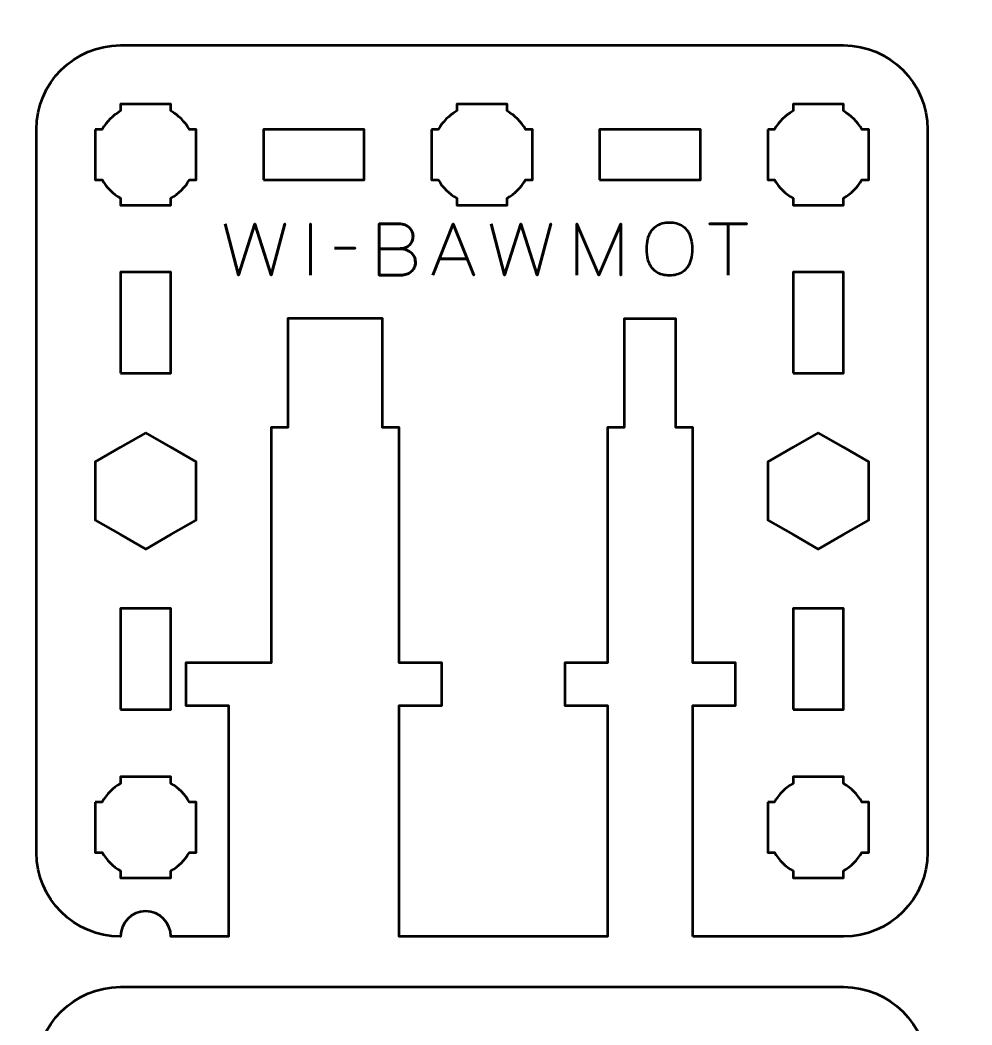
# Model space of a CAD drawing. Header units: centimetres. Extents: x -21 to 0, y -29.7 to 0.
# Drawn here: x -16.95 to -11.29, y -23.23 to -17.25 of the extents above; entities that cross this region are included whole.
import ezdxf

# ---------------------------------------------------------------- set-up
doc = ezdxf.new("R2010")
doc.units = ezdxf.units.CM
doc.header["$MEASUREMENT"] = 0
doc.layers.add('Layer 1', color=7, linetype='Continuous')

msp = doc.modelspace()

# ---------------------------------------------------------------- linework, layer by layer
at = {"layer": 'Layer 1', "lineweight": 53}
for points in [[(-15.5, -18.2), (-14.9, -18.2), (-14.9, -17.9), (-15.5, -17.9), (-15.5, -18.2)], [(-13.5, -18.2), (-12.9, -18.2), (-12.9, -17.9), (-13.5, -17.9), (-13.5, -18.2)], [(-16.35, -19.35), (-16.05, -19.35), (-16.05, -18.75), (-16.35, -18.75), (-16.35, -19.35)], [(-12.35, -19.35), (-12.05, -19.35), (-12.05, -18.75), (-12.35, -18.75), (-12.35, -19.35)], [(-16.35, -21.35), (-16.05, -21.35), (-16.05, -20.75), (-16.35, -20.75), (-16.35, -21.35)], [(-12.35, -21.35), (-12.05, -21.35), (-12.05, -20.75), (-12.35, -20.75), (-12.35, -21.35)]]:
    msp.add_lwpolyline(points, close=True, dxfattribs=at)
at = {"layer": 'Layer 1', "color": 1, "lineweight": 53}
msp.add_open_spline([(-21.00003, -29.19995), (-21.00003, -29.19995), (-21.00003, -8.29992), (-21.00003, -8.29992), (-21.00003, -8.29992), (-21.00003, -8.21709), (-20.93286, -8.14992), (-20.85003, -8.14992), (-20.85003, -8.14992), (-20.7672, -8.14992), (-20.70003, -8.08275), (-20.70003, -7.99992), (-20.70003, -7.99992), (-20.70003, -7.91709), (-20.7672, -7.84992), (-20.85003, -7.84992), (-20.85003, -7.84992), (-20.93286, -7.84992), (-21.00003, -7.78275), (-21.00003, -7.69992), (-21.00003, -7.69992), (-21.00003, -7.61709), (-20.93286, -7.54992), (-20.85003, -7.54992), (-20.85003, -7.54992), (-20.7672, -7.54992), (-20.70003, -7.48275), (-20.70003, -7.39992), (-20.70003, -7.39992), (-20.70003, -7.31709), (-20.7672, -7.24992), (-20.85003, -7.24992), (-20.85003, -7.24992), (-20.93286, -7.24992), (-21.00003, -7.18275), (-21.00003, -7.09992), (-21.00003, -7.09992), (-21.00003, -7.01709), (-20.93286, -6.94992), (-20.85003, -6.94992), (-20.85003, -6.94992), (-20.7672, -6.94992), (-20.70003, -6.88275), (-20.70003, -6.79992), (-20.70003, -6.79992), (-20.70003, -6.71709), (-20.7672, -6.64992), (-20.85003, -6.64992), (-20.85003, -6.64992), (-20.93286, -6.64992), (-21.00003, -6.58275), (-21.00003, -6.49992), (-21.00003, -6.49992), (-21.00003, -6.41709), (-20.93286, -6.34992), (-20.85003, -6.34992), (-20.85003, -6.34992), (-20.7672, -6.34992), (-20.70003, -6.28275), (-20.70003, -6.19992), (-20.70003, -6.19992), (-20.70003, -6.11709), (-20.7672, -6.04992), (-20.85003, -6.04992), (-20.85003, -6.04992), (-20.93286, -6.04992), (-21.00003, -5.98275), (-21.00003, -5.89992), (-21.00003, -5.89992), (-21.00003, -5.81709), (-20.93286, -5.74992), (-20.85003, -5.74992), (-20.85003, -5.74992), (-20.7672, -5.74992), (-20.70003, -5.68275), (-20.70003, -5.59992), (-20.70003, -5.59992), (-20.70003, -5.51709), (-20.7672, -5.44992), (-20.85003, -5.44992), (-20.85003, -5.44992), (-20.93286, -5.44992), (-21.00003, -5.38275), (-21.00003, -5.29992), (-21.00003, -5.29992), (-21.00003, -5.21709), (-20.93286, -5.14992), (-20.85003, -5.14992), (-20.85003, -5.14992), (-20.7672, -5.14992), (-20.70003, -5.08275), (-20.70003, -4.99992), (-20.70003, -4.99992), (-20.70003, -4.91709), (-20.7672, -4.84992), (-20.85003, -4.84992), (-20.85003, -4.84992), (-20.93286, -4.84992), (-21.00003, -4.78275), (-21.00003, -4.69992), (-21.00003, -4.69992), (-21.00003, -4.61709), (-20.93286, -4.54992), (-20.85003, -4.54992), (-20.85003, -4.54992), (-20.7672, -4.54992), (-20.70003, -4.48275), (-20.70003, -4.39992), (-20.70003, -4.39992), (-20.70003, -4.31709), (-20.7672, -4.24992), (-20.85003, -4.24992), (-20.85003, -4.24992), (-20.93286, -4.24992), (-21.00003, -4.18275), (-21.00003, -4.09992), (-21.00003, -4.09992), (-21.00003, -4.01709), (-20.93286, -3.94992), (-20.85003, -3.94992), (-20.85003, -3.94992), (-20.7672, -3.94992), (-20.70003, -3.88275), (-20.70003, -3.79992), (-20.70003, -3.79992), (-20.70003, -3.71709), (-20.7672, -3.64992), (-20.85003, -3.64992), (-20.85003, -3.64992), (-20.93286, -3.64992), (-21.00003, -3.58275), (-21.00003, -3.49992), (-21.00003, -3.49992), (-21.00003, -3.41709), (-20.93286, -3.34992), (-20.85003, -3.34992), (-20.85003, -3.34992), (-20.7672, -3.34992), (-20.70003, -3.28275), (-20.70003, -3.19992), (-20.70003, -3.19992), (-20.70003, -3.11709), (-20.7672, -3.04992), (-20.85003, -3.04992), (-20.85003, -3.04992), (-20.93286, -3.04992), (-21.00003, -2.98275), (-21.00003, -2.89992), (-21.00003, -2.89992), (-21.00003, -2.81709), (-20.93286, -2.74992), (-20.85003, -2.74992), (-20.85003, -2.74992), (-20.7672, -2.74992), (-20.70003, -2.68275), (-20.70003, -2.59992), (-20.70003, -2.59992), (-20.70003, -2.51709), (-20.7672, -2.44992), (-20.85003, -2.44992), (-20.85003, -2.44992), (-20.93286, -2.44992), (-21.00003, -2.38275), (-21.00003, -2.29992), (-21.00003, -2.29992), (-21.00003, -2.21709), (-20.93286, -2.14992), (-20.85003, -2.14992), (-20.85003, -2.14992), (-20.7672, -2.14992), (-20.70003, -2.08275), (-20.70003, -1.99992), (-20.70003, -1.99992), (-20.70003, -1.91709), (-20.7672, -1.84992), (-20.85003, -1.84992), (-20.85003, -1.84992), (-20.93286, -1.84992), (-21.00003, -1.78275), (-21.00003, -1.69992), (-21.00003, -1.69992), (-21.00003, -1.61709), (-20.93286, -1.54992), (-20.85003, -1.54992), (-20.85003, -1.54992), (-20.7672, -1.54992), (-20.70003, -1.48275), (-20.70003, -1.39992), (-20.70003, -1.39992), (-20.70003, -1.31709), (-20.7672, -1.24992), (-20.85003, -1.24992), (-20.85003, -1.24992), (-20.93286, -1.24992), (-21.00003, -1.18275), (-21.00003, -1.09992), (-21.00003, -1.09992), (-21.00003, -1.09992), (-21.00003, -0.49992), (-21.00003, -0.49992), (-21.00003, -0.49992), (-21.00003, -0.22295), (-20.77694, 0.00004), (-20.49994, 0.00004), (-20.49994, 0.00004), (-20.49994, 0.00004), (-0.50008, 0.00004), (-0.50008, 0.00004), (-0.50008, 0.00004), (-0.22294, 0.00004), (0.00002, -0.22295), (0.00002, -0.49992), (0.00002, -0.49992), (0.00002, -0.49992), (0.00002, -29.19995), (0.00002, -29.19995), (0.00002, -29.19995), (0.00002, -29.47695), (-0.22294, -29.70004), (-0.50008, -29.70004), (-0.50008, -29.70004), (-0.50008, -29.70004), (-20.49994, -29.70004), (-20.49994, -29.70004), (-20.49994, -29.70004), (-20.77694, -29.70004), (-21.00003, -29.47695), (-21.00003, -29.19995)], degree=3, knots=[0, 0, 0, 0, 0.0175439, 0.0175439, 0.0175439, 0.0175439, 0.0350877, 0.0350877, 0.0350877, 0.0350877, 0.0526316, 0.0526316, 0.0526316, 0.0526316, 0.0701754, 0.0701754, 0.0701754, 0.0701754, 0.0877193, 0.0877193, 0.0877193, 0.0877193, 0.1052632, 0.1052632, 0.1052632, 0.1052632, 0.122807, 0.122807, 0.122807, 0.122807, 0.1403509, 0.1403509, 0.1403509, 0.1403509, 0.1578947, 0.1578947, 0.1578947, 0.1578947, 0.1754386, 0.1754386, 0.1754386, 0.1754386, 0.1929825, 0.1929825, 0.1929825, 0.1929825, 0.2105263, 0.2105263, 0.2105263, 0.2105263, 0.2280702, 0.2280702, 0.2280702, 0.2280702, 0.245614, 0.245614, 0.245614, 0.245614, 0.2631579, 0.2631579, 0.2631579, 0.2631579, 0.2807018, 0.2807018, 0.2807018, 0.2807018, 0.2982456, 0.2982456, 0.2982456, 0.2982456, 0.3157895, 0.3157895, 0.3157895, 0.3157895, 0.3333333, 0.3333333, 0.3333333, 0.3333333, 0.3508772, 0.3508772, 0.3508772, 0.3508772, 0.3684211, 0.3684211, 0.3684211, 0.3684211, 0.3859649, 0.3859649, 0.3859649, 0.3859649, 0.4035088, 0.4035088, 0.4035088, 0.4035088, 0.4210526, 0.4210526, 0.4210526, 0.4210526, 0.4385965, 0.4385965, 0.4385965, 0.4385965, 0.4561404, 0.4561404, 0.4561404, 0.4561404, 0.4736842, 0.4736842, 0.4736842, 0.4736842, 0.4912281, 0.4912281, 0.4912281, 0.4912281, 0.5087719, 0.5087719, 0.5087719, 0.5087719, 0.5263158, 0.5263158, 0.5263158, 0.5263158, 0.5438596, 0.5438596, 0.5438596, 0.5438596, 0.5614035, 0.5614035, 0.5614035, 0.5614035, 0.5789474, 0.5789474, 0.5789474, 0.5789474, 0.5964912, 0.5964912, 0.5964912, 0.5964912, 0.6140351, 0.6140351, 0.6140351, 0.6140351, 0.6315789, 0.6315789, 0.6315789, 0.6315789, 0.6491228, 0.6491228, 0.6491228, 0.6491228, 0.6666667, 0.6666667, 0.6666667, 0.6666667, 0.6842105, 0.6842105, 0.6842105, 0.6842105, 0.7017544, 0.7017544, 0.7017544, 0.7017544, 0.7192982, 0.7192982, 0.7192982, 0.7192982, 0.7368421, 0.7368421, 0.7368421, 0.7368421, 0.754386, 0.754386, 0.754386, 0.754386, 0.7719298, 0.7719298, 0.7719298, 0.7719298, 0.7894737, 0.7894737, 0.7894737, 0.7894737, 0.8070175, 0.8070175, 0.8070175, 0.8070175, 0.8245614, 0.8245614, 0.8245614, 0.8245614, 0.8421053, 0.8421053, 0.8421053, 0.8421053, 0.8596491, 0.8596491, 0.8596491, 0.8596491, 0.877193, 0.877193, 0.877193, 0.877193, 0.8947368, 0.8947368, 0.8947368, 0.8947368, 0.9122807, 0.9122807, 0.9122807, 0.9122807, 0.9298246, 0.9298246, 0.9298246, 0.9298246, 0.9473684, 0.9473684, 0.9473684, 0.9473684, 0.9649123, 0.9649123, 0.9649123, 0.9649123, 0.9824561, 0.9824561, 0.9824561, 0.9824561, 1, 1, 1, 1], dxfattribs=at)
at = {"layer": 'Layer 1', "color": 3, "lineweight": 53}
for points in [[(-12.946, -22.7), (-12.946, -22.7), (-12.05, -22.7), (-12.05, -22.7), (-12.05, -22.7), (-11.77391, -22.7), (-11.55, -22.47609), (-11.55, -22.2), (-11.55, -22.2), (-11.55, -22.2), (-11.55, -17.9), (-11.55, -17.9), (-11.55, -17.9), (-11.55, -17.62391), (-11.77391, -17.4), (-12.05, -17.4), (-12.05, -17.4), (-12.05, -17.4), (-16.35, -17.4), (-16.35, -17.4), (-16.35, -17.4), (-16.62609, -17.4), (-16.85, -17.62391), (-16.85, -17.9), (-16.85, -17.9), (-16.85, -17.9), (-16.85, -22.2), (-16.85, -22.2), (-16.85, -22.2), (-16.85, -22.47609), (-16.62609, -22.7), (-16.35, -22.7), (-16.35, -22.7), (-16.35, -22.7), (-16.35, -22.7), (-16.35, -22.7), (-16.35, -22.7), (-16.35, -22.61717), (-16.28283, -22.55), (-16.2, -22.55), (-16.2, -22.55), (-16.11717, -22.55), (-16.05, -22.61717), (-16.05, -22.7), (-16.05, -22.7), (-16.05, -22.7), (-15.708, -22.7), (-15.708, -22.7), (-15.708, -22.7), (-15.708, -22.7), (-15.708, -21.32699), (-15.708, -21.32699), (-15.708, -21.32699), (-15.708, -21.32699), (-15.962, -21.32699), (-15.962, -21.32699), (-15.962, -21.32699), (-15.962, -21.32699), (-15.962, -21.07299), (-15.962, -21.07299), (-15.962, -21.07299), (-15.962, -21.07299), (-15.454, -21.07299), (-15.454, -21.07299), (-15.454, -21.07299), (-15.454, -21.07299), (-15.454, -19.67299), (-15.454, -19.67299), (-15.454, -19.67299), (-15.454, -19.67299), (-15.354, -19.67302), (-15.354, -19.67302), (-15.354, -19.67302), (-15.354, -19.67302), (-15.354, -19.44998), (-15.354, -19.44998), (-15.354, -19.44998), (-15.354, -19.44998), (-15.354, -19.025), (-15.354, -19.025), (-15.354, -19.025), (-15.354, -19.025), (-14.792, -19.02501), (-14.792, -19.02501), (-14.792, -19.02501), (-14.792, -19.02501), (-14.792, -19.44998), (-14.792, -19.44998), (-14.792, -19.44998), (-14.792, -19.44998), (-14.792, -19.67302), (-14.792, -19.67302), (-14.792, -19.67302), (-14.792, -19.67302), (-14.692, -19.67299), (-14.692, -19.67299), (-14.692, -19.67299), (-14.692, -19.67299), (-14.692, -21.07299), (-14.692, -21.07299), (-14.692, -21.07299), (-14.692, -21.07299), (-14.438, -21.07299), (-14.438, -21.07299), (-14.438, -21.07299), (-14.438, -21.07299), (-14.438, -21.32699), (-14.438, -21.32699), (-14.438, -21.32699), (-14.438, -21.32699), (-14.692, -21.32699), (-14.692, -21.32699), (-14.692, -21.32699), (-14.692, -21.32699), (-14.692, -22.7), (-14.692, -22.7), (-14.692, -22.7), (-14.692, -22.7), (-13.454, -22.7), (-13.454, -22.7), (-13.454, -22.7), (-13.454, -22.7), (-13.454, -21.32699), (-13.454, -21.32699), (-13.454, -21.32699), (-13.454, -21.32699), (-13.708, -21.32699), (-13.708, -21.32699), (-13.708, -21.32699), (-13.708, -21.32699), (-13.708, -21.07299), (-13.708, -21.07299), (-13.708, -21.07299), (-13.708, -21.07299), (-13.454, -21.07299), (-13.454, -21.07299), (-13.454, -21.07299), (-13.454, -21.07299), (-13.454, -19.67299), (-13.454, -19.67299), (-13.454, -19.67299), (-13.454, -19.67299), (-13.354, -19.67302), (-13.354, -19.67302), (-13.354, -19.67302), (-13.354, -19.67302), (-13.354, -19.44998), (-13.354, -19.44998), (-13.354, -19.44998), (-13.354, -19.44998), (-13.35399, -19.027), (-13.35399, -19.027), (-13.35399, -19.027), (-13.35399, -19.027), (-13.04599, -19.02701), (-13.04599, -19.02701), (-13.04599, -19.02701), (-13.04599, -19.02701), (-13.046, -19.44998), (-13.046, -19.44998), (-13.046, -19.44998), (-13.046, -19.44998), (-13.046, -19.67302), (-13.046, -19.67302), (-13.046, -19.67302), (-13.046, -19.67302), (-12.946, -19.67299), (-12.946, -19.67299), (-12.946, -19.67299), (-12.946, -19.67299), (-12.946, -21.07299), (-12.946, -21.07299), (-12.946, -21.07299), (-12.946, -21.07299), (-12.692, -21.07299), (-12.692, -21.07299), (-12.692, -21.07299), (-12.692, -21.07299), (-12.692, -21.32699), (-12.692, -21.32699), (-12.692, -21.32699), (-12.692, -21.32699), (-12.946, -21.32699), (-12.946, -21.32699), (-12.946, -21.32699), (-12.946, -21.32699), (-12.946, -22.7), (-12.946, -22.7)], [(-12.946, -28.3), (-12.946, -28.3), (-12.05, -28.3), (-12.05, -28.3), (-12.05, -28.3), (-11.77391, -28.3), (-11.55, -28.07609), (-11.55, -27.8), (-11.55, -27.8), (-11.55, -27.8), (-11.55, -23.5), (-11.55, -23.5), (-11.55, -23.5), (-11.55, -23.22391), (-11.77391, -23), (-12.05, -23), (-12.05, -23), (-12.05, -23), (-16.35, -23), (-16.35, -23), (-16.35, -23), (-16.62609, -23), (-16.85, -23.22391), (-16.85, -23.5), (-16.85, -23.5), (-16.85, -23.5), (-16.85, -27.8), (-16.85, -27.8), (-16.85, -27.8), (-16.85, -28.07609), (-16.62609, -28.3), (-16.35, -28.3), (-16.35, -28.3), (-16.35, -28.3), (-16.35, -28.3), (-16.35, -28.3), (-16.35, -28.3), (-16.35, -28.21717), (-16.28283, -28.15), (-16.2, -28.15), (-16.2, -28.15), (-16.11717, -28.15), (-16.05, -28.21717), (-16.05, -28.3), (-16.05, -28.3), (-16.05, -28.3), (-15.708, -28.3), (-15.708, -28.3), (-15.708, -28.3), (-15.708, -28.3), (-15.708, -26.92699), (-15.708, -26.92699), (-15.708, -26.92699), (-15.708, -26.92699), (-15.962, -26.92699), (-15.962, -26.92699), (-15.962, -26.92699), (-15.962, -26.92699), (-15.962, -26.67299), (-15.962, -26.67299), (-15.962, -26.67299), (-15.962, -26.67299), (-15.454, -26.67299), (-15.454, -26.67299), (-15.454, -26.67299), (-15.454, -26.67299), (-15.454, -25.27299), (-15.454, -25.27299), (-15.454, -25.27299), (-15.454, -25.27299), (-15.354, -25.27302), (-15.354, -25.27302), (-15.354, -25.27302), (-15.354, -25.27302), (-15.354, -25.04998), (-15.354, -25.04998), (-15.354, -25.04998), (-15.354, -25.04998), (-15.354, -24.625), (-15.354, -24.625), (-15.354, -24.625), (-15.354, -24.625), (-14.792, -24.62501), (-14.792, -24.62501), (-14.792, -24.62501), (-14.792, -24.62501), (-14.792, -25.04998), (-14.792, -25.04998), (-14.792, -25.04998), (-14.792, -25.04998), (-14.792, -25.27302), (-14.792, -25.27302), (-14.792, -25.27302), (-14.792, -25.27302), (-14.692, -25.27299), (-14.692, -25.27299), (-14.692, -25.27299), (-14.692, -25.27299), (-14.692, -26.67299), (-14.692, -26.67299), (-14.692, -26.67299), (-14.692, -26.67299), (-14.438, -26.67299), (-14.438, -26.67299), (-14.438, -26.67299), (-14.438, -26.67299), (-14.438, -26.92699), (-14.438, -26.92699), (-14.438, -26.92699), (-14.438, -26.92699), (-14.692, -26.92699), (-14.692, -26.92699), (-14.692, -26.92699), (-14.692, -26.92699), (-14.692, -28.3), (-14.692, -28.3), (-14.692, -28.3), (-14.692, -28.3), (-13.454, -28.3), (-13.454, -28.3), (-13.454, -28.3), (-13.454, -28.3), (-13.454, -26.92699), (-13.454, -26.92699), (-13.454, -26.92699), (-13.454, -26.92699), (-13.708, -26.92699), (-13.708, -26.92699), (-13.708, -26.92699), (-13.708, -26.92699), (-13.708, -26.67299), (-13.708, -26.67299), (-13.708, -26.67299), (-13.708, -26.67299), (-13.454, -26.67299), (-13.454, -26.67299), (-13.454, -26.67299), (-13.454, -26.67299), (-13.454, -25.27299), (-13.454, -25.27299), (-13.454, -25.27299), (-13.454, -25.27299), (-13.354, -25.27302), (-13.354, -25.27302), (-13.354, -25.27302), (-13.354, -25.27302), (-13.354, -25.04998), (-13.354, -25.04998), (-13.354, -25.04998), (-13.354, -25.04998), (-13.35399, -24.627), (-13.35399, -24.627), (-13.35399, -24.627), (-13.35399, -24.627), (-13.04599, -24.62701), (-13.04599, -24.62701), (-13.04599, -24.62701), (-13.04599, -24.62701), (-13.046, -25.04998), (-13.046, -25.04998), (-13.046, -25.04998), (-13.046, -25.04998), (-13.046, -25.27302), (-13.046, -25.27302), (-13.046, -25.27302), (-13.046, -25.27302), (-12.946, -25.27299), (-12.946, -25.27299), (-12.946, -25.27299), (-12.946, -25.27299), (-12.946, -26.67299), (-12.946, -26.67299), (-12.946, -26.67299), (-12.946, -26.67299), (-12.692, -26.67299), (-12.692, -26.67299), (-12.692, -26.67299), (-12.692, -26.67299), (-12.692, -26.92699), (-12.692, -26.92699), (-12.692, -26.92699), (-12.692, -26.92699), (-12.946, -26.92699), (-12.946, -26.92699), (-12.946, -26.92699), (-12.946, -26.92699), (-12.946, -28.3), (-12.946, -28.3)]]:
    msp.add_open_spline(points, degree=3, knots=[0, 0, 0, 0, 0.0212766, 0.0212766, 0.0212766, 0.0212766, 0.0425532, 0.0425532, 0.0425532, 0.0425532, 0.0638298, 0.0638298, 0.0638298, 0.0638298, 0.0851064, 0.0851064, 0.0851064, 0.0851064, 0.106383, 0.106383, 0.106383, 0.106383, 0.1276596, 0.1276596, 0.1276596, 0.1276596, 0.1489362, 0.1489362, 0.1489362, 0.1489362, 0.1702128, 0.1702128, 0.1702128, 0.1702128, 0.1914894, 0.1914894, 0.1914894, 0.1914894, 0.212766, 0.212766, 0.212766, 0.212766, 0.2340426, 0.2340426, 0.2340426, 0.2340426, 0.2553191, 0.2553191, 0.2553191, 0.2553191, 0.2765957, 0.2765957, 0.2765957, 0.2765957, 0.2978723, 0.2978723, 0.2978723, 0.2978723, 0.3191489, 0.3191489, 0.3191489, 0.3191489, 0.3404255, 0.3404255, 0.3404255, 0.3404255, 0.3617021, 0.3617021, 0.3617021, 0.3617021, 0.3829787, 0.3829787, 0.3829787, 0.3829787, 0.4042553, 0.4042553, 0.4042553, 0.4042553, 0.4255319, 0.4255319, 0.4255319, 0.4255319, 0.4468085, 0.4468085, 0.4468085, 0.4468085, 0.4680851, 0.4680851, 0.4680851, 0.4680851, 0.4893617, 0.4893617, 0.4893617, 0.4893617, 0.5106383, 0.5106383, 0.5106383, 0.5106383, 0.5319149, 0.5319149, 0.5319149, 0.5319149, 0.5531915, 0.5531915, 0.5531915, 0.5531915, 0.5744681, 0.5744681, 0.5744681, 0.5744681, 0.5957447, 0.5957447, 0.5957447, 0.5957447, 0.6170213, 0.6170213, 0.6170213, 0.6170213, 0.6382979, 0.6382979, 0.6382979, 0.6382979, 0.6595745, 0.6595745, 0.6595745, 0.6595745, 0.6808511, 0.6808511, 0.6808511, 0.6808511, 0.7021277, 0.7021277, 0.7021277, 0.7021277, 0.7234043, 0.7234043, 0.7234043, 0.7234043, 0.7446809, 0.7446809, 0.7446809, 0.7446809, 0.7659574, 0.7659574, 0.7659574, 0.7659574, 0.787234, 0.787234, 0.787234, 0.787234, 0.8085106, 0.8085106, 0.8085106, 0.8085106, 0.8297872, 0.8297872, 0.8297872, 0.8297872, 0.8510638, 0.8510638, 0.8510638, 0.8510638, 0.8723404, 0.8723404, 0.8723404, 0.8723404, 0.893617, 0.893617, 0.893617, 0.893617, 0.9148936, 0.9148936, 0.9148936, 0.9148936, 0.9361702, 0.9361702, 0.9361702, 0.9361702, 0.9574468, 0.9574468, 0.9574468, 0.9574468, 0.9787234, 0.9787234, 0.9787234, 0.9787234, 1, 1, 1, 1], dxfattribs=at)
at = {"layer": 'Layer 1', "lineweight": 53}
for points, knots in [([(-16.5, -17.9), (-16.5, -17.9), (-16.45985, -17.9), (-16.45985, -17.9), (-16.45985, -17.9), (-16.4335, -17.85447), (-16.39553, -17.8165), (-16.35, -17.79015), (-16.35, -17.79015), (-16.35, -17.79015), (-16.35, -17.75), (-16.35, -17.75), (-16.35, -17.75), (-16.35, -17.75), (-16.2, -17.75), (-16.2, -17.75), (-16.2, -17.75), (-16.2, -17.75), (-16.05, -17.75), (-16.05, -17.75), (-16.05, -17.75), (-16.05, -17.75), (-16.05, -17.79015), (-16.05, -17.79015), (-16.05, -17.79015), (-16.00447, -17.8165), (-15.9665, -17.85447), (-15.94015, -17.9), (-15.94015, -17.9), (-15.94015, -17.9), (-15.9, -17.9), (-15.9, -17.9), (-15.9, -17.9), (-15.9, -17.9), (-15.9, -18.05), (-15.9, -18.05), (-15.9, -18.05), (-15.9, -18.05), (-15.9, -18.2), (-15.9, -18.2), (-15.9, -18.2), (-15.9, -18.2), (-15.94015, -18.2), (-15.94015, -18.2), (-15.94015, -18.2), (-15.9665, -18.24553), (-16.00447, -18.2835), (-16.05, -18.30985), (-16.05, -18.30985), (-16.05, -18.30985), (-16.05, -18.35), (-16.05, -18.35), (-16.05, -18.35), (-16.05, -18.35), (-16.2, -18.35), (-16.2, -18.35), (-16.2, -18.35), (-16.2, -18.35), (-16.35, -18.35), (-16.35, -18.35), (-16.35, -18.35), (-16.35, -18.35), (-16.35, -18.30985), (-16.35, -18.30985), (-16.35, -18.30985), (-16.39553, -18.2835), (-16.4335, -18.24553), (-16.45985, -18.2), (-16.45985, -18.2), (-16.45985, -18.2), (-16.5, -18.2), (-16.5, -18.2), (-16.5, -18.2), (-16.5, -18.2), (-16.5, -18.05), (-16.5, -18.05), (-16.5, -18.05), (-16.5, -18.05), (-16.5, -17.9), (-16.5, -17.9)], [0, 0, 0, 0, 0.05, 0.05, 0.05, 0.05, 0.1, 0.1, 0.1, 0.1, 0.15, 0.15, 0.15, 0.15, 0.2, 0.2, 0.2, 0.2, 0.25, 0.25, 0.25, 0.25, 0.3, 0.3, 0.3, 0.3, 0.35, 0.35, 0.35, 0.35, 0.4, 0.4, 0.4, 0.4, 0.45, 0.45, 0.45, 0.45, 0.5, 0.5, 0.5, 0.5, 0.55, 0.55, 0.55, 0.55, 0.6, 0.6, 0.6, 0.6, 0.65, 0.65, 0.65, 0.65, 0.7, 0.7, 0.7, 0.7, 0.75, 0.75, 0.75, 0.75, 0.8, 0.8, 0.8, 0.8, 0.85, 0.85, 0.85, 0.85, 0.9, 0.9, 0.9, 0.9, 0.95, 0.95, 0.95, 0.95, 1, 1, 1, 1]), ([(-14.5, -17.9), (-14.5, -17.9), (-14.45985, -17.9), (-14.45985, -17.9), (-14.45985, -17.9), (-14.4335, -17.85447), (-14.39553, -17.8165), (-14.35, -17.79015), (-14.35, -17.79015), (-14.35, -17.79015), (-14.35, -17.75), (-14.35, -17.75), (-14.35, -17.75), (-14.35, -17.75), (-14.2, -17.75), (-14.2, -17.75), (-14.2, -17.75), (-14.2, -17.75), (-14.05, -17.75), (-14.05, -17.75), (-14.05, -17.75), (-14.05, -17.75), (-14.05, -17.79015), (-14.05, -17.79015), (-14.05, -17.79015), (-14.00447, -17.8165), (-13.9665, -17.85447), (-13.94015, -17.9), (-13.94015, -17.9), (-13.94015, -17.9), (-13.9, -17.9), (-13.9, -17.9), (-13.9, -17.9), (-13.9, -17.9), (-13.9, -18.05), (-13.9, -18.05), (-13.9, -18.05), (-13.9, -18.05), (-13.9, -18.2), (-13.9, -18.2), (-13.9, -18.2), (-13.9, -18.2), (-13.94015, -18.2), (-13.94015, -18.2), (-13.94015, -18.2), (-13.9665, -18.24553), (-14.00447, -18.2835), (-14.05, -18.30985), (-14.05, -18.30985), (-14.05, -18.30985), (-14.05, -18.35), (-14.05, -18.35), (-14.05, -18.35), (-14.05, -18.35), (-14.2, -18.35), (-14.2, -18.35), (-14.2, -18.35), (-14.2, -18.35), (-14.35, -18.35), (-14.35, -18.35), (-14.35, -18.35), (-14.35, -18.35), (-14.35, -18.30985), (-14.35, -18.30985), (-14.35, -18.30985), (-14.39553, -18.2835), (-14.4335, -18.24553), (-14.45985, -18.2), (-14.45985, -18.2), (-14.45985, -18.2), (-14.5, -18.2), (-14.5, -18.2), (-14.5, -18.2), (-14.5, -18.2), (-14.5, -18.05), (-14.5, -18.05), (-14.5, -18.05), (-14.5, -18.05), (-14.5, -17.9), (-14.5, -17.9)], [0, 0, 0, 0, 0.05, 0.05, 0.05, 0.05, 0.1, 0.1, 0.1, 0.1, 0.15, 0.15, 0.15, 0.15, 0.2, 0.2, 0.2, 0.2, 0.25, 0.25, 0.25, 0.25, 0.3, 0.3, 0.3, 0.3, 0.35, 0.35, 0.35, 0.35, 0.4, 0.4, 0.4, 0.4, 0.45, 0.45, 0.45, 0.45, 0.5, 0.5, 0.5, 0.5, 0.55, 0.55, 0.55, 0.55, 0.6, 0.6, 0.6, 0.6, 0.65, 0.65, 0.65, 0.65, 0.7, 0.7, 0.7, 0.7, 0.75, 0.75, 0.75, 0.75, 0.8, 0.8, 0.8, 0.8, 0.85, 0.85, 0.85, 0.85, 0.9, 0.9, 0.9, 0.9, 0.95, 0.95, 0.95, 0.95, 1, 1, 1, 1]), ([(-12.5, -17.9), (-12.5, -17.9), (-12.45985, -17.9), (-12.45985, -17.9), (-12.45985, -17.9), (-12.4335, -17.85447), (-12.39553, -17.8165), (-12.35, -17.79015), (-12.35, -17.79015), (-12.35, -17.79015), (-12.35, -17.75), (-12.35, -17.75), (-12.35, -17.75), (-12.35, -17.75), (-12.2, -17.75), (-12.2, -17.75), (-12.2, -17.75), (-12.2, -17.75), (-12.05, -17.75), (-12.05, -17.75), (-12.05, -17.75), (-12.05, -17.75), (-12.05, -17.79015), (-12.05, -17.79015), (-12.05, -17.79015), (-12.00447, -17.8165), (-11.9665, -17.85447), (-11.94015, -17.9), (-11.94015, -17.9), (-11.94015, -17.9), (-11.9, -17.9), (-11.9, -17.9), (-11.9, -17.9), (-11.9, -17.9), (-11.9, -18.05), (-11.9, -18.05), (-11.9, -18.05), (-11.9, -18.05), (-11.9, -18.2), (-11.9, -18.2), (-11.9, -18.2), (-11.9, -18.2), (-11.94015, -18.2), (-11.94015, -18.2), (-11.94015, -18.2), (-11.9665, -18.24553), (-12.00447, -18.2835), (-12.05, -18.30985), (-12.05, -18.30985), (-12.05, -18.30985), (-12.05, -18.35), (-12.05, -18.35), (-12.05, -18.35), (-12.05, -18.35), (-12.2, -18.35), (-12.2, -18.35), (-12.2, -18.35), (-12.2, -18.35), (-12.35, -18.35), (-12.35, -18.35), (-12.35, -18.35), (-12.35, -18.35), (-12.35, -18.30985), (-12.35, -18.30985), (-12.35, -18.30985), (-12.39553, -18.2835), (-12.4335, -18.24553), (-12.45985, -18.2), (-12.45985, -18.2), (-12.45985, -18.2), (-12.5, -18.2), (-12.5, -18.2), (-12.5, -18.2), (-12.5, -18.2), (-12.5, -18.05), (-12.5, -18.05), (-12.5, -18.05), (-12.5, -18.05), (-12.5, -17.9), (-12.5, -17.9)], [0, 0, 0, 0, 0.05, 0.05, 0.05, 0.05, 0.1, 0.1, 0.1, 0.1, 0.15, 0.15, 0.15, 0.15, 0.2, 0.2, 0.2, 0.2, 0.25, 0.25, 0.25, 0.25, 0.3, 0.3, 0.3, 0.3, 0.35, 0.35, 0.35, 0.35, 0.4, 0.4, 0.4, 0.4, 0.45, 0.45, 0.45, 0.45, 0.5, 0.5, 0.5, 0.5, 0.55, 0.55, 0.55, 0.55, 0.6, 0.6, 0.6, 0.6, 0.65, 0.65, 0.65, 0.65, 0.7, 0.7, 0.7, 0.7, 0.75, 0.75, 0.75, 0.75, 0.8, 0.8, 0.8, 0.8, 0.85, 0.85, 0.85, 0.85, 0.9, 0.9, 0.9, 0.9, 0.95, 0.95, 0.95, 0.95, 1, 1, 1, 1]), ([(-16.2, -19.70359), (-16.2, -19.70359), (-16.05, -19.79019), (-16.05, -19.79019), (-16.05, -19.79019), (-16.05, -19.79019), (-15.9, -19.87679), (-15.9, -19.87679), (-15.9, -19.87679), (-15.9, -19.87679), (-15.9, -20.05), (-15.9, -20.05), (-15.9, -20.05), (-15.9, -20.05), (-15.9, -20.22321), (-15.9, -20.22321), (-15.9, -20.22321), (-15.9, -20.22321), (-16.05, -20.30981), (-16.05, -20.30981), (-16.05, -20.30981), (-16.05, -20.30981), (-16.2, -20.39641), (-16.2, -20.39641), (-16.2, -20.39641), (-16.2, -20.39641), (-16.35, -20.30981), (-16.35, -20.30981), (-16.35, -20.30981), (-16.35, -20.30981), (-16.5, -20.22321), (-16.5, -20.22321), (-16.5, -20.22321), (-16.5, -20.22321), (-16.5, -20.05), (-16.5, -20.05), (-16.5, -20.05), (-16.5, -20.05), (-16.5, -19.87679), (-16.5, -19.87679), (-16.5, -19.87679), (-16.5, -19.87679), (-16.35, -19.79019), (-16.35, -19.79019), (-16.35, -19.79019), (-16.35, -19.79019), (-16.2, -19.70359), (-16.2, -19.70359)], [0, 0, 0, 0, 0.0833333, 0.0833333, 0.0833333, 0.0833333, 0.1666667, 0.1666667, 0.1666667, 0.1666667, 0.25, 0.25, 0.25, 0.25, 0.3333333, 0.3333333, 0.3333333, 0.3333333, 0.4166667, 0.4166667, 0.4166667, 0.4166667, 0.5, 0.5, 0.5, 0.5, 0.5833333, 0.5833333, 0.5833333, 0.5833333, 0.6666667, 0.6666667, 0.6666667, 0.6666667, 0.75, 0.75, 0.75, 0.75, 0.8333333, 0.8333333, 0.8333333, 0.8333333, 0.9166667, 0.9166667, 0.9166667, 0.9166667, 1, 1, 1, 1]), ([(-12.2, -19.70359), (-12.2, -19.70359), (-12.05, -19.79019), (-12.05, -19.79019), (-12.05, -19.79019), (-12.05, -19.79019), (-11.9, -19.87679), (-11.9, -19.87679), (-11.9, -19.87679), (-11.9, -19.87679), (-11.9, -20.05), (-11.9, -20.05), (-11.9, -20.05), (-11.9, -20.05), (-11.9, -20.22321), (-11.9, -20.22321), (-11.9, -20.22321), (-11.9, -20.22321), (-12.05, -20.30981), (-12.05, -20.30981), (-12.05, -20.30981), (-12.05, -20.30981), (-12.2, -20.39641), (-12.2, -20.39641), (-12.2, -20.39641), (-12.2, -20.39641), (-12.35, -20.30981), (-12.35, -20.30981), (-12.35, -20.30981), (-12.35, -20.30981), (-12.5, -20.22321), (-12.5, -20.22321), (-12.5, -20.22321), (-12.5, -20.22321), (-12.5, -20.05), (-12.5, -20.05), (-12.5, -20.05), (-12.5, -20.05), (-12.5, -19.87679), (-12.5, -19.87679), (-12.5, -19.87679), (-12.5, -19.87679), (-12.35, -19.79019), (-12.35, -19.79019), (-12.35, -19.79019), (-12.35, -19.79019), (-12.2, -19.70359), (-12.2, -19.70359)], [0, 0, 0, 0, 0.0833333, 0.0833333, 0.0833333, 0.0833333, 0.1666667, 0.1666667, 0.1666667, 0.1666667, 0.25, 0.25, 0.25, 0.25, 0.3333333, 0.3333333, 0.3333333, 0.3333333, 0.4166667, 0.4166667, 0.4166667, 0.4166667, 0.5, 0.5, 0.5, 0.5, 0.5833333, 0.5833333, 0.5833333, 0.5833333, 0.6666667, 0.6666667, 0.6666667, 0.6666667, 0.75, 0.75, 0.75, 0.75, 0.8333333, 0.8333333, 0.8333333, 0.8333333, 0.9166667, 0.9166667, 0.9166667, 0.9166667, 1, 1, 1, 1]), ([(-16.5, -21.9), (-16.5, -21.9), (-16.45985, -21.9), (-16.45985, -21.9), (-16.45985, -21.9), (-16.4335, -21.85447), (-16.39553, -21.8165), (-16.35, -21.79015), (-16.35, -21.79015), (-16.35, -21.79015), (-16.35, -21.75), (-16.35, -21.75), (-16.35, -21.75), (-16.35, -21.75), (-16.2, -21.75), (-16.2, -21.75), (-16.2, -21.75), (-16.2, -21.75), (-16.05, -21.75), (-16.05, -21.75), (-16.05, -21.75), (-16.05, -21.75), (-16.05, -21.79015), (-16.05, -21.79015), (-16.05, -21.79015), (-16.00447, -21.8165), (-15.9665, -21.85447), (-15.94015, -21.9), (-15.94015, -21.9), (-15.94015, -21.9), (-15.9, -21.9), (-15.9, -21.9), (-15.9, -21.9), (-15.9, -21.9), (-15.9, -22.05), (-15.9, -22.05), (-15.9, -22.05), (-15.9, -22.05), (-15.9, -22.2), (-15.9, -22.2), (-15.9, -22.2), (-15.9, -22.2), (-15.94015, -22.2), (-15.94015, -22.2), (-15.94015, -22.2), (-15.9665, -22.24553), (-16.00447, -22.2835), (-16.05, -22.30985), (-16.05, -22.30985), (-16.05, -22.30985), (-16.05, -22.35), (-16.05, -22.35), (-16.05, -22.35), (-16.05, -22.35), (-16.2, -22.35), (-16.2, -22.35), (-16.2, -22.35), (-16.2, -22.35), (-16.35, -22.35), (-16.35, -22.35), (-16.35, -22.35), (-16.35, -22.35), (-16.35, -22.30985), (-16.35, -22.30985), (-16.35, -22.30985), (-16.39553, -22.2835), (-16.4335, -22.24553), (-16.45985, -22.2), (-16.45985, -22.2), (-16.45985, -22.2), (-16.5, -22.2), (-16.5, -22.2), (-16.5, -22.2), (-16.5, -22.2), (-16.5, -22.05), (-16.5, -22.05), (-16.5, -22.05), (-16.5, -22.05), (-16.5, -21.9), (-16.5, -21.9)], [0, 0, 0, 0, 0.05, 0.05, 0.05, 0.05, 0.1, 0.1, 0.1, 0.1, 0.15, 0.15, 0.15, 0.15, 0.2, 0.2, 0.2, 0.2, 0.25, 0.25, 0.25, 0.25, 0.3, 0.3, 0.3, 0.3, 0.35, 0.35, 0.35, 0.35, 0.4, 0.4, 0.4, 0.4, 0.45, 0.45, 0.45, 0.45, 0.5, 0.5, 0.5, 0.5, 0.55, 0.55, 0.55, 0.55, 0.6, 0.6, 0.6, 0.6, 0.65, 0.65, 0.65, 0.65, 0.7, 0.7, 0.7, 0.7, 0.75, 0.75, 0.75, 0.75, 0.8, 0.8, 0.8, 0.8, 0.85, 0.85, 0.85, 0.85, 0.9, 0.9, 0.9, 0.9, 0.95, 0.95, 0.95, 0.95, 1, 1, 1, 1]), ([(-12.5, -21.9), (-12.5, -21.9), (-12.45985, -21.9), (-12.45985, -21.9), (-12.45985, -21.9), (-12.4335, -21.85447), (-12.39553, -21.8165), (-12.35, -21.79015), (-12.35, -21.79015), (-12.35, -21.79015), (-12.35, -21.75), (-12.35, -21.75), (-12.35, -21.75), (-12.35, -21.75), (-12.2, -21.75), (-12.2, -21.75), (-12.2, -21.75), (-12.2, -21.75), (-12.05, -21.75), (-12.05, -21.75), (-12.05, -21.75), (-12.05, -21.75), (-12.05, -21.79015), (-12.05, -21.79015), (-12.05, -21.79015), (-12.00447, -21.8165), (-11.9665, -21.85447), (-11.94015, -21.9), (-11.94015, -21.9), (-11.94015, -21.9), (-11.9, -21.9), (-11.9, -21.9), (-11.9, -21.9), (-11.9, -21.9), (-11.9, -22.05), (-11.9, -22.05), (-11.9, -22.05), (-11.9, -22.05), (-11.9, -22.2), (-11.9, -22.2), (-11.9, -22.2), (-11.9, -22.2), (-11.94015, -22.2), (-11.94015, -22.2), (-11.94015, -22.2), (-11.9665, -22.24553), (-12.00447, -22.2835), (-12.05, -22.30985), (-12.05, -22.30985), (-12.05, -22.30985), (-12.05, -22.35), (-12.05, -22.35), (-12.05, -22.35), (-12.05, -22.35), (-12.2, -22.35), (-12.2, -22.35), (-12.2, -22.35), (-12.2, -22.35), (-12.35, -22.35), (-12.35, -22.35), (-12.35, -22.35), (-12.35, -22.35), (-12.35, -22.30985), (-12.35, -22.30985), (-12.35, -22.30985), (-12.39553, -22.2835), (-12.4335, -22.24553), (-12.45985, -22.2), (-12.45985, -22.2), (-12.45985, -22.2), (-12.5, -22.2), (-12.5, -22.2), (-12.5, -22.2), (-12.5, -22.2), (-12.5, -22.05), (-12.5, -22.05), (-12.5, -22.05), (-12.5, -22.05), (-12.5, -21.9), (-12.5, -21.9)], [0, 0, 0, 0, 0.05, 0.05, 0.05, 0.05, 0.1, 0.1, 0.1, 0.1, 0.15, 0.15, 0.15, 0.15, 0.2, 0.2, 0.2, 0.2, 0.25, 0.25, 0.25, 0.25, 0.3, 0.3, 0.3, 0.3, 0.35, 0.35, 0.35, 0.35, 0.4, 0.4, 0.4, 0.4, 0.45, 0.45, 0.45, 0.45, 0.5, 0.5, 0.5, 0.5, 0.55, 0.55, 0.55, 0.55, 0.6, 0.6, 0.6, 0.6, 0.65, 0.65, 0.65, 0.65, 0.7, 0.7, 0.7, 0.7, 0.75, 0.75, 0.75, 0.75, 0.8, 0.8, 0.8, 0.8, 0.85, 0.85, 0.85, 0.85, 0.9, 0.9, 0.9, 0.9, 0.95, 0.95, 0.95, 0.95, 1, 1, 1, 1])]:
    msp.add_open_spline(points, degree=3, knots=knots, dxfattribs=at)
at = {"layer": 'Layer 1', "color": 5, "lineweight": 53}
for points, knots in [([(-15.72822, -18.46122), (-15.72822, -18.46122), (-15.64779, -18.76644), (-15.64779, -18.76644), (-15.64779, -18.76644), (-15.64779, -18.76644), (-15.55085, -18.46122), (-15.55085, -18.46122), (-15.55085, -18.46122), (-15.55085, -18.46122), (-15.4539, -18.76644), (-15.4539, -18.76644), (-15.4539, -18.76644), (-15.4539, -18.76644), (-15.37347, -18.46122), (-15.37347, -18.46122), (-15.37347, -18.46122), (-15.37347, -18.46122), (-15.4539, -18.76644), (-15.4539, -18.76644), (-15.4539, -18.76644), (-15.4539, -18.76644), (-15.55085, -18.46122), (-15.55085, -18.46122), (-15.55085, -18.46122), (-15.55085, -18.46122), (-15.64779, -18.76644), (-15.64779, -18.76644), (-15.64779, -18.76644), (-15.64779, -18.76644), (-15.72822, -18.46122), (-15.72822, -18.46122)], [0, 0, 0, 0, 0.125, 0.125, 0.125, 0.125, 0.25, 0.25, 0.25, 0.25, 0.375, 0.375, 0.375, 0.375, 0.5, 0.5, 0.5, 0.5, 0.625, 0.625, 0.625, 0.625, 0.75, 0.75, 0.75, 0.75, 0.875, 0.875, 0.875, 0.875, 1, 1, 1, 1]), ([(-15.21895, -18.76644), (-15.21895, -18.76644), (-15.21895, -18.46122), (-15.21895, -18.46122), (-15.21895, -18.46122), (-15.21895, -18.46122), (-15.21895, -18.76644), (-15.21895, -18.76644)], [0, 0, 0, 0, 0.5, 0.5, 0.5, 0.5, 1, 1, 1, 1]), ([(-14.81213, -18.60938), (-14.81213, -18.60938), (-14.69487, -18.60938), (-14.69487, -18.60938), (-14.69487, -18.60938), (-14.67963, -18.60931), (-14.66665, -18.6072), (-14.65571, -18.60303), (-14.65571, -18.60303), (-14.64484, -18.59894), (-14.63603, -18.59337), (-14.62918, -18.58638), (-14.62918, -18.58638), (-14.62234, -18.5794), (-14.6174, -18.5715), (-14.61429, -18.56275), (-14.61429, -18.56275), (-14.61126, -18.55407), (-14.60985, -18.54504), (-14.6102, -18.53573), (-14.6102, -18.53573), (-14.61063, -18.52641), (-14.6126, -18.51738), (-14.61613, -18.50856), (-14.61613, -18.50856), (-14.61959, -18.49974), (-14.62481, -18.49177), (-14.63165, -18.48464), (-14.63165, -18.48464), (-14.63849, -18.47752), (-14.64703, -18.47187), (-14.6574, -18.46771), (-14.6574, -18.46771), (-14.66778, -18.46348), (-14.67998, -18.46129), (-14.69402, -18.46122), (-14.69402, -18.46122), (-14.69402, -18.46122), (-14.81213, -18.46122), (-14.81213, -18.46122), (-14.81213, -18.46122), (-14.81213, -18.46122), (-14.81213, -18.76644), (-14.81213, -18.76644), (-14.81213, -18.76644), (-14.81213, -18.76644), (-14.68217, -18.76644), (-14.68217, -18.76644), (-14.68217, -18.76644), (-14.67003, -18.76644), (-14.65874, -18.76468), (-14.6483, -18.76122), (-14.6483, -18.76122), (-14.63786, -18.75769), (-14.62876, -18.75268), (-14.62086, -18.74598), (-14.62086, -18.74598), (-14.61302, -18.73935), (-14.60689, -18.7313), (-14.60251, -18.72178), (-14.60251, -18.72178), (-14.59814, -18.71225), (-14.59588, -18.70146), (-14.59581, -18.68939), (-14.59581, -18.68939), (-14.59609, -18.67726), (-14.59863, -18.66632), (-14.6035, -18.65652), (-14.6035, -18.65652), (-14.60837, -18.64671), (-14.61514, -18.63831), (-14.62389, -18.63126), (-14.62389, -18.63126), (-14.63264, -18.62427), (-14.64308, -18.61884), (-14.65508, -18.6151), (-14.65508, -18.6151), (-14.66707, -18.61136), (-14.68033, -18.60946), (-14.69487, -18.60938), (-14.69487, -18.60938), (-14.68033, -18.60946), (-14.66707, -18.61136), (-14.65508, -18.6151), (-14.65508, -18.6151), (-14.64308, -18.61884), (-14.63264, -18.62427), (-14.62389, -18.63126), (-14.62389, -18.63126), (-14.61514, -18.63831), (-14.60837, -18.64671), (-14.6035, -18.65652), (-14.6035, -18.65652), (-14.59863, -18.66632), (-14.59609, -18.67726), (-14.59581, -18.68939), (-14.59581, -18.68939), (-14.59588, -18.70146), (-14.59814, -18.71225), (-14.60251, -18.72178), (-14.60251, -18.72178), (-14.60689, -18.7313), (-14.61302, -18.73935), (-14.62086, -18.74598), (-14.62086, -18.74598), (-14.62876, -18.75268), (-14.63786, -18.75769), (-14.6483, -18.76122), (-14.6483, -18.76122), (-14.65874, -18.76468), (-14.67003, -18.76644), (-14.68217, -18.76644), (-14.68217, -18.76644), (-14.68217, -18.76644), (-14.81213, -18.76644), (-14.81213, -18.76644), (-14.81213, -18.76644), (-14.81213, -18.76644), (-14.81213, -18.46122), (-14.81213, -18.46122), (-14.81213, -18.46122), (-14.81213, -18.46122), (-14.69402, -18.46122), (-14.69402, -18.46122), (-14.69402, -18.46122), (-14.67998, -18.46129), (-14.66778, -18.46348), (-14.6574, -18.46771), (-14.6574, -18.46771), (-14.64703, -18.47187), (-14.63849, -18.47752), (-14.63165, -18.48464), (-14.63165, -18.48464), (-14.62481, -18.49177), (-14.61959, -18.49974), (-14.61613, -18.50856), (-14.61613, -18.50856), (-14.6126, -18.51738), (-14.61063, -18.52641), (-14.6102, -18.53573), (-14.6102, -18.53573), (-14.60985, -18.54504), (-14.61126, -18.55407), (-14.61429, -18.56275), (-14.61429, -18.56275), (-14.6174, -18.5715), (-14.62234, -18.5794), (-14.62918, -18.58638), (-14.62918, -18.58638), (-14.63603, -18.59337), (-14.64484, -18.59894), (-14.65571, -18.60303), (-14.65571, -18.60303), (-14.66665, -18.6072), (-14.67963, -18.60931), (-14.69487, -18.60938), (-14.69487, -18.60938), (-14.69487, -18.60938), (-14.81213, -18.60938), (-14.81213, -18.60938)], [0, 0, 0, 0, 0.025, 0.025, 0.025, 0.025, 0.05, 0.05, 0.05, 0.05, 0.075, 0.075, 0.075, 0.075, 0.1, 0.1, 0.1, 0.1, 0.125, 0.125, 0.125, 0.125, 0.15, 0.15, 0.15, 0.15, 0.175, 0.175, 0.175, 0.175, 0.2, 0.2, 0.2, 0.2, 0.225, 0.225, 0.225, 0.225, 0.25, 0.25, 0.25, 0.25, 0.275, 0.275, 0.275, 0.275, 0.3, 0.3, 0.3, 0.3, 0.325, 0.325, 0.325, 0.325, 0.35, 0.35, 0.35, 0.35, 0.375, 0.375, 0.375, 0.375, 0.4, 0.4, 0.4, 0.4, 0.425, 0.425, 0.425, 0.425, 0.45, 0.45, 0.45, 0.45, 0.475, 0.475, 0.475, 0.475, 0.5, 0.5, 0.5, 0.5, 0.525, 0.525, 0.525, 0.525, 0.55, 0.55, 0.55, 0.55, 0.575, 0.575, 0.575, 0.575, 0.6, 0.6, 0.6, 0.6, 0.625, 0.625, 0.625, 0.625, 0.65, 0.65, 0.65, 0.65, 0.675, 0.675, 0.675, 0.675, 0.7, 0.7, 0.7, 0.7, 0.725, 0.725, 0.725, 0.725, 0.75, 0.75, 0.75, 0.75, 0.775, 0.775, 0.775, 0.775, 0.8, 0.8, 0.8, 0.8, 0.825, 0.825, 0.825, 0.825, 0.85, 0.85, 0.85, 0.85, 0.875, 0.875, 0.875, 0.875, 0.9, 0.9, 0.9, 0.9, 0.925, 0.925, 0.925, 0.925, 0.95, 0.95, 0.95, 0.95, 0.975, 0.975, 0.975, 0.975, 1, 1, 1, 1]), ([(-14.49167, -18.76644), (-14.49167, -18.76644), (-14.3706, -18.46122), (-14.3706, -18.46122), (-14.3706, -18.46122), (-14.3706, -18.46122), (-14.2491, -18.76644), (-14.2491, -18.76644), (-14.2491, -18.76644), (-14.2491, -18.76644), (-14.3706, -18.46122), (-14.3706, -18.46122), (-14.3706, -18.46122), (-14.3706, -18.46122), (-14.49167, -18.76644), (-14.49167, -18.76644)], [0, 0, 0, 0, 0.25, 0.25, 0.25, 0.25, 0.5, 0.5, 0.5, 0.5, 0.75, 0.75, 0.75, 0.75, 1, 1, 1, 1]), ([(-14.14581, -18.46122), (-14.14581, -18.46122), (-14.06538, -18.76644), (-14.06538, -18.76644), (-14.06538, -18.76644), (-14.06538, -18.76644), (-13.96844, -18.46122), (-13.96844, -18.46122), (-13.96844, -18.46122), (-13.96844, -18.46122), (-13.87149, -18.76644), (-13.87149, -18.76644), (-13.87149, -18.76644), (-13.87149, -18.76644), (-13.79106, -18.46122), (-13.79106, -18.46122), (-13.79106, -18.46122), (-13.79106, -18.46122), (-13.87149, -18.76644), (-13.87149, -18.76644), (-13.87149, -18.76644), (-13.87149, -18.76644), (-13.96844, -18.46122), (-13.96844, -18.46122), (-13.96844, -18.46122), (-13.96844, -18.46122), (-14.06538, -18.76644), (-14.06538, -18.76644), (-14.06538, -18.76644), (-14.06538, -18.76644), (-14.14581, -18.46122), (-14.14581, -18.46122)], [0, 0, 0, 0, 0.125, 0.125, 0.125, 0.125, 0.25, 0.25, 0.25, 0.25, 0.375, 0.375, 0.375, 0.375, 0.5, 0.5, 0.5, 0.5, 0.625, 0.625, 0.625, 0.625, 0.75, 0.75, 0.75, 0.75, 0.875, 0.875, 0.875, 0.875, 1, 1, 1, 1]), ([(-13.63654, -18.76644), (-13.63654, -18.76644), (-13.63654, -18.46122), (-13.63654, -18.46122), (-13.63654, -18.46122), (-13.63654, -18.46122), (-13.50531, -18.76644), (-13.50531, -18.76644), (-13.50531, -18.76644), (-13.50531, -18.76644), (-13.37365, -18.46122), (-13.37365, -18.46122), (-13.37365, -18.46122), (-13.37365, -18.46122), (-13.37365, -18.76644), (-13.37365, -18.76644), (-13.37365, -18.76644), (-13.37365, -18.76644), (-13.37365, -18.46122), (-13.37365, -18.46122), (-13.37365, -18.46122), (-13.37365, -18.46122), (-13.50531, -18.76644), (-13.50531, -18.76644), (-13.50531, -18.76644), (-13.50531, -18.76644), (-13.63654, -18.46122), (-13.63654, -18.46122), (-13.63654, -18.46122), (-13.63654, -18.46122), (-13.63654, -18.76644), (-13.63654, -18.76644)], [0, 0, 0, 0, 0.125, 0.125, 0.125, 0.125, 0.25, 0.25, 0.25, 0.25, 0.375, 0.375, 0.375, 0.375, 0.5, 0.5, 0.5, 0.5, 0.625, 0.625, 0.625, 0.625, 0.75, 0.75, 0.75, 0.75, 0.875, 0.875, 0.875, 0.875, 1, 1, 1, 1]), ([(-13.08494, -18.76898), (-13.07005, -18.76905), (-13.05594, -18.76729), (-13.04247, -18.76383), (-13.04247, -18.76383), (-13.02906, -18.7603), (-13.01679, -18.7548), (-13.00557, -18.74718), (-13.00557, -18.74718), (-12.99435, -18.73963), (-12.98461, -18.72968), (-12.97636, -18.7174), (-12.97636, -18.7174), (-12.9681, -18.70513), (-12.96175, -18.69024), (-12.95724, -18.67274), (-12.95724, -18.67274), (-12.95265, -18.65525), (-12.95039, -18.63485), (-12.95032, -18.6115), (-12.95032, -18.6115), (-12.95039, -18.58815), (-12.95265, -18.56776), (-12.95724, -18.55019), (-12.95724, -18.55019), (-12.96175, -18.53262), (-12.9681, -18.51766), (-12.97636, -18.50532), (-12.97636, -18.50532), (-12.98461, -18.49297), (-12.99435, -18.48295), (-13.00557, -18.47526), (-13.00557, -18.47526), (-13.01679, -18.46757), (-13.02906, -18.462), (-13.04247, -18.4584), (-13.04247, -18.4584), (-13.05594, -18.45487), (-13.07005, -18.45311), (-13.08494, -18.45318), (-13.08494, -18.45318), (-13.09983, -18.45311), (-13.11394, -18.45487), (-13.12742, -18.4584), (-13.12742, -18.4584), (-13.14082, -18.462), (-13.1531, -18.46757), (-13.16432, -18.47526), (-13.16432, -18.47526), (-13.17553, -18.48295), (-13.18527, -18.49297), (-13.19353, -18.50532), (-13.19353, -18.50532), (-13.20178, -18.51766), (-13.20813, -18.53262), (-13.21265, -18.55019), (-13.21265, -18.55019), (-13.21723, -18.56776), (-13.21949, -18.58815), (-13.21956, -18.6115), (-13.21956, -18.6115), (-13.21949, -18.63485), (-13.21723, -18.65525), (-13.21265, -18.67274), (-13.21265, -18.67274), (-13.20813, -18.69024), (-13.20178, -18.70513), (-13.19353, -18.7174), (-13.19353, -18.7174), (-13.18527, -18.72968), (-13.17553, -18.73963), (-13.16432, -18.74718), (-13.16432, -18.74718), (-13.1531, -18.7548), (-13.14082, -18.7603), (-13.12742, -18.76383), (-13.12742, -18.76383), (-13.11394, -18.76729), (-13.09983, -18.76905), (-13.08494, -18.76898)], [0, 0, 0, 0, 0.05, 0.05, 0.05, 0.05, 0.1, 0.1, 0.1, 0.1, 0.15, 0.15, 0.15, 0.15, 0.2, 0.2, 0.2, 0.2, 0.25, 0.25, 0.25, 0.25, 0.3, 0.3, 0.3, 0.3, 0.35, 0.35, 0.35, 0.35, 0.4, 0.4, 0.4, 0.4, 0.45, 0.45, 0.45, 0.45, 0.5, 0.5, 0.5, 0.5, 0.55, 0.55, 0.55, 0.55, 0.6, 0.6, 0.6, 0.6, 0.65, 0.65, 0.65, 0.65, 0.7, 0.7, 0.7, 0.7, 0.75, 0.75, 0.75, 0.75, 0.8, 0.8, 0.8, 0.8, 0.85, 0.85, 0.85, 0.85, 0.9, 0.9, 0.9, 0.9, 0.95, 0.95, 0.95, 0.95, 1, 1, 1, 1]), ([(-13.08494, -18.76898), (-13.07005, -18.76905), (-13.05594, -18.76729), (-13.04247, -18.76383), (-13.04247, -18.76383), (-13.02906, -18.7603), (-13.01679, -18.7548), (-13.00557, -18.74718), (-13.00557, -18.74718), (-12.99435, -18.73963), (-12.98461, -18.72968), (-12.97636, -18.7174), (-12.97636, -18.7174), (-12.9681, -18.70513), (-12.96175, -18.69024), (-12.95724, -18.67274), (-12.95724, -18.67274), (-12.95265, -18.65525), (-12.95039, -18.63485), (-12.95032, -18.6115), (-12.95032, -18.6115), (-12.95039, -18.58815), (-12.95265, -18.56776), (-12.95724, -18.55019), (-12.95724, -18.55019), (-12.96175, -18.53262), (-12.9681, -18.51766), (-12.97636, -18.50532), (-12.97636, -18.50532), (-12.98461, -18.49297), (-12.99435, -18.48295), (-13.00557, -18.47526), (-13.00557, -18.47526), (-13.01679, -18.46757), (-13.02906, -18.462), (-13.04247, -18.4584), (-13.04247, -18.4584), (-13.05594, -18.45487), (-13.07005, -18.45311), (-13.08494, -18.45318), (-13.08494, -18.45318), (-13.09983, -18.45311), (-13.11394, -18.45487), (-13.12742, -18.4584), (-13.12742, -18.4584), (-13.14082, -18.462), (-13.1531, -18.46757), (-13.16432, -18.47526), (-13.16432, -18.47526), (-13.17553, -18.48295), (-13.18527, -18.49297), (-13.19353, -18.50532), (-13.19353, -18.50532), (-13.20178, -18.51766), (-13.20813, -18.53262), (-13.21265, -18.55019), (-13.21265, -18.55019), (-13.21723, -18.56776), (-13.21949, -18.58815), (-13.21956, -18.6115), (-13.21956, -18.6115), (-13.21949, -18.63485), (-13.21723, -18.65525), (-13.21265, -18.67274), (-13.21265, -18.67274), (-13.20813, -18.69024), (-13.20178, -18.70513), (-13.19353, -18.7174), (-13.19353, -18.7174), (-13.18527, -18.72968), (-13.17553, -18.73963), (-13.16432, -18.74718), (-13.16432, -18.74718), (-13.1531, -18.7548), (-13.14082, -18.7603), (-13.12742, -18.76383), (-13.12742, -18.76383), (-13.11394, -18.76729), (-13.09983, -18.76905), (-13.08494, -18.76898)], [0, 0, 0, 0, 0.05, 0.05, 0.05, 0.05, 0.1, 0.1, 0.1, 0.1, 0.15, 0.15, 0.15, 0.15, 0.2, 0.2, 0.2, 0.2, 0.25, 0.25, 0.25, 0.25, 0.3, 0.3, 0.3, 0.3, 0.35, 0.35, 0.35, 0.35, 0.4, 0.4, 0.4, 0.4, 0.45, 0.45, 0.45, 0.45, 0.5, 0.5, 0.5, 0.5, 0.55, 0.55, 0.55, 0.55, 0.6, 0.6, 0.6, 0.6, 0.65, 0.65, 0.65, 0.65, 0.7, 0.7, 0.7, 0.7, 0.75, 0.75, 0.75, 0.75, 0.8, 0.8, 0.8, 0.8, 0.85, 0.85, 0.85, 0.85, 0.9, 0.9, 0.9, 0.9, 0.95, 0.95, 0.95, 0.95, 1, 1, 1, 1]), ([(-12.73612, -18.76644), (-12.73612, -18.76644), (-12.73612, -18.46122), (-12.73612, -18.46122), (-12.73612, -18.46122), (-12.73612, -18.46122), (-12.84576, -18.46122), (-12.84576, -18.46122), (-12.84576, -18.46122), (-12.84576, -18.46122), (-12.62563, -18.46122), (-12.62563, -18.46122), (-12.62563, -18.46122), (-12.62563, -18.46122), (-12.73612, -18.46122), (-12.73612, -18.46122), (-12.73612, -18.46122), (-12.73612, -18.46122), (-12.73612, -18.76644), (-12.73612, -18.76644)], [0, 0, 0, 0, 0.2, 0.2, 0.2, 0.2, 0.4, 0.4, 0.4, 0.4, 0.6, 0.6, 0.6, 0.6, 0.8, 0.8, 0.8, 0.8, 1, 1, 1, 1]), ([(-15.07798, -18.60684), (-15.07798, -18.60684), (-14.95479, -18.60684), (-14.95479, -18.60684), (-14.95479, -18.60684), (-14.95479, -18.60684), (-15.07798, -18.60684), (-15.07798, -18.60684)], [0, 0, 0, 0, 0.5, 0.5, 0.5, 0.5, 1, 1, 1, 1]), ([(-14.45357, -18.67034), (-14.45357, -18.67034), (-14.28763, -18.67034), (-14.28763, -18.67034), (-14.28763, -18.67034), (-14.28763, -18.67034), (-14.45357, -18.67034), (-14.45357, -18.67034)], [0, 0, 0, 0, 0.5, 0.5, 0.5, 0.5, 1, 1, 1, 1])]:
    msp.add_open_spline(points, degree=3, knots=knots, dxfattribs=at)

doc.saveas('drawing.dxf')
